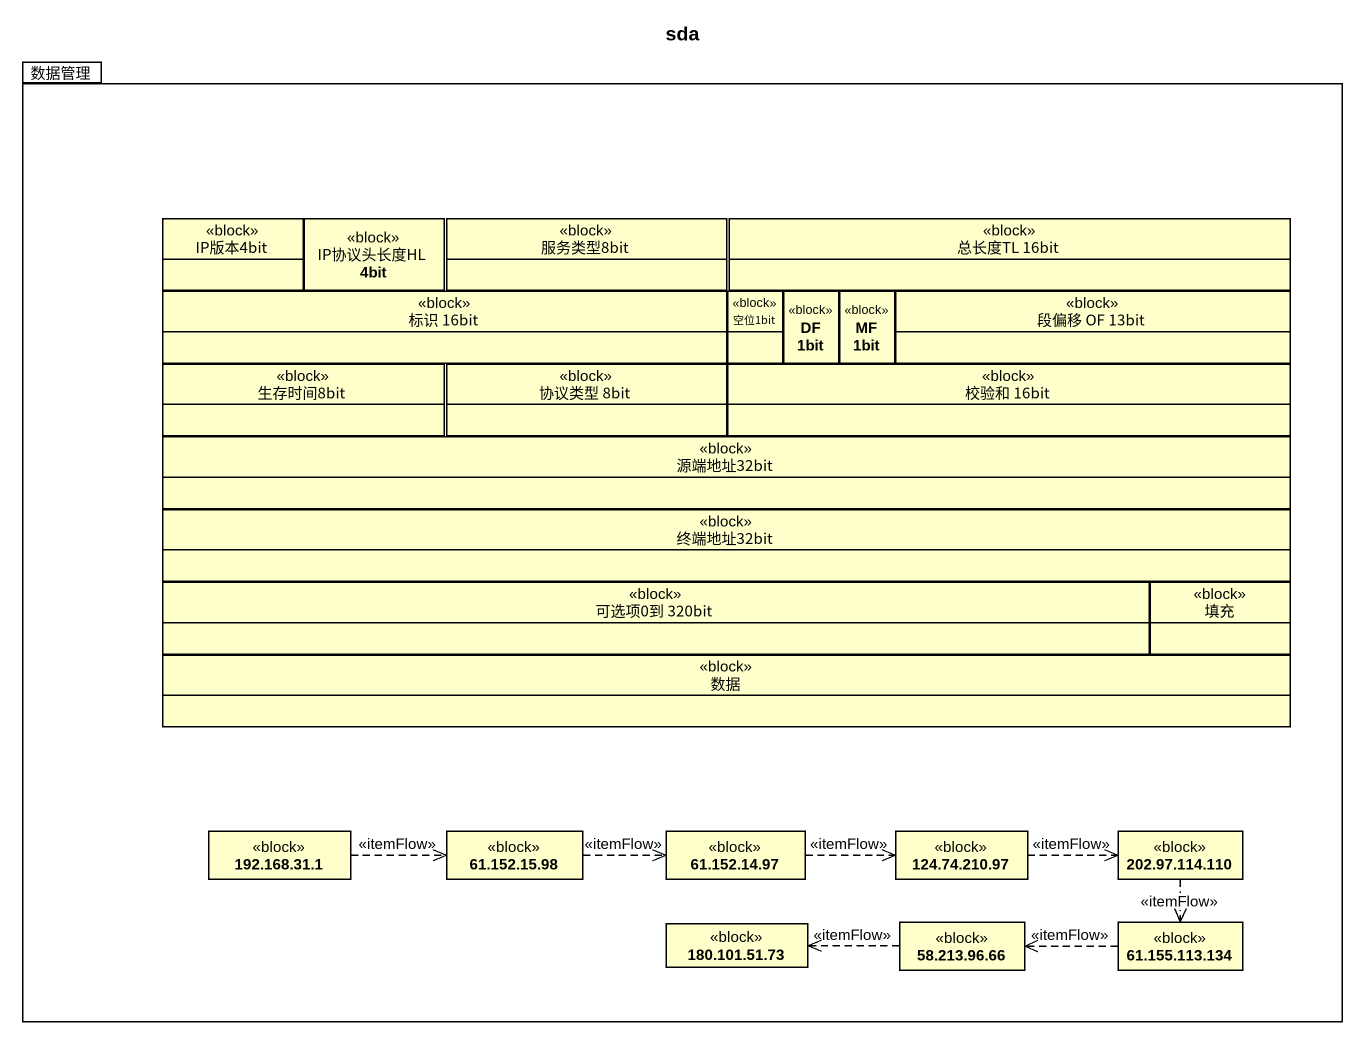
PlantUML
@startuml
title sda
hide circle
hide empty members
package 数据管理 {
  class IP版本4bit <<block>>
  class "IP协议头长度HL 4bit" as IP协议头长度HL_4bit <<block>>
  class 服务类型8bit <<block>>
  class "总长度TL 16bit" as 总长度TL_16bit <<block>>
  class "标识 16bit" as 标识_16bit <<block>>
  class 空位1bit <<block>>
  class "DF 1bit" as DF_1bit <<block>>
  class "MF 1bit" as MF_1bit <<block>>
  class "段偏移 OF 13bit" as 段偏移_OF_13bit <<block>>
  class 生存时间8bit <<block>>
  class "协议类型 8bit" as 协议类型_8bit <<block>>
  class "校验和 16bit" as 校验和_16bit <<block>>
  class 源端地址32bit <<block>>
  class 终端地址32bit <<block>>
  class "可选项0到 320bit" as 可选项0到_320bit <<block>>
  class 填充 <<block>>
  class 数据 <<block>>
  class "192.168.31.1" as c192_168_31_1 <<block>>
  class "61.152.15.98" as c61_152_15_98 <<block>>
  class "61.152.14.97" as c61_152_14_97 <<block>>
  class "124.74.210.97" as c124_74_210_97 <<block>>
  class "202.97.114.110" as c202_97_114_110 <<block>>
  class "180.101.51.73" as c180_101_51_73 <<block>>
  class "58.213.96.66" as c58_213_96_66 <<block>>
  class "61.155.113.134" as c61_155_113_134 <<block>>
}
c192_168_31_1 .right.> c61_152_15_98 : <<itemFlow>>
c61_152_15_98 .right.> c61_152_14_97 : <<itemFlow>>
c61_152_14_97 .right.> c124_74_210_97 : <<itemFlow>>
c124_74_210_97 .right.> c202_97_114_110 : <<itemFlow>>
c202_97_114_110 ..> c61_155_113_134 : <<itemFlow>>
c58_213_96_66 .left.> c180_101_51_73 : <<itemFlow>>
c61_155_113_134 .left.> c58_213_96_66 : <<itemFlow>>
@enduml
